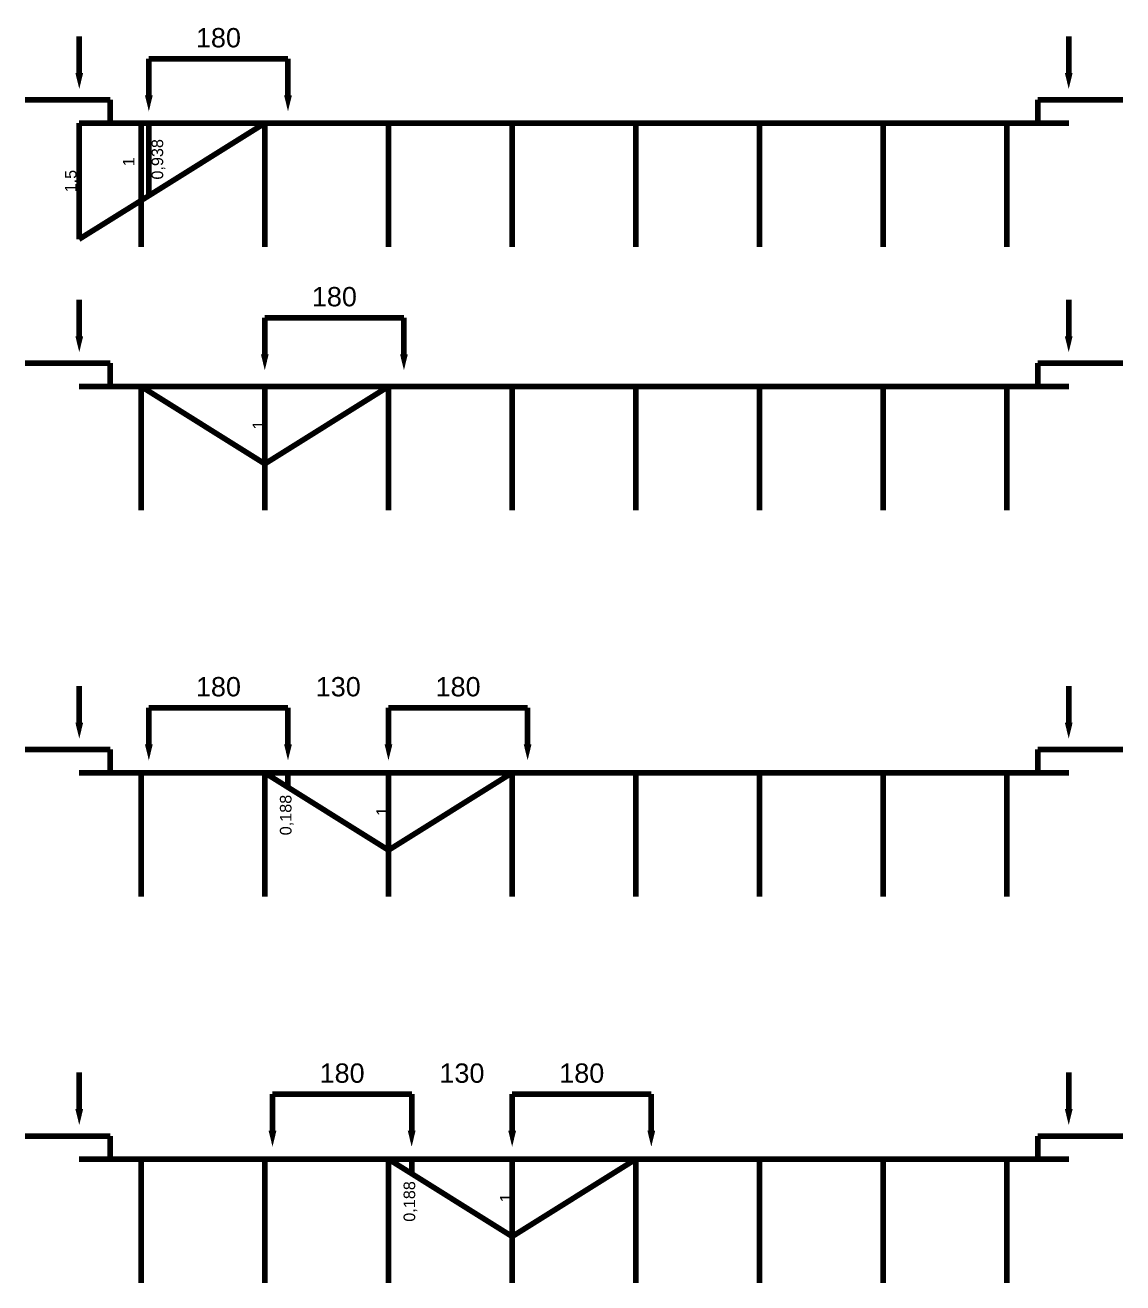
# Model space of a CAD drawing. Header units: millimetres. Extents: x -6075 to 5278, y -1947 to 2640.
# Drawn here: x 3858 to 5278, y 355 to 1982 of the extents above; entities that cross this region are included whole.
import ezdxf

# ---------------------------------------------------------------- set-up
doc = ezdxf.new("R2010")
doc.units = ezdxf.units.MM
doc.layers.add('影响线', color=7, linetype='Continuous')
doc.styles.get("Standard").update_dxf_attribs({"font": 'arial.ttf'})
doc.dimstyles.new('ISO-25-1', dxfattribs={"dimtxt": 25, "dimasz": 0, "dimexe": 2, "dimexo": 5, "dimtad": 1, "dimdec": 3, "dimlfac": 0.002, "dimdsep": 46, "dimtxsty": 'Standard', "dimblk": 'NONE', "dimcen": 2.5, "dimse1": 1, "dimse2": 1, "dimsd1": 1, "dimsd2": 1, "dimadec": 0, "dimazin": 0, "dimtfac": 1, "dimtdec": 3, "dimtmove": 0, "dimatfit": 3, "dimldrblk": 'NONE', "dimfxl": 1, "dimfxlon": 1, "dimarcsym": 0})
doc.dimstyles.new('ISO-25-2', dxfattribs={"dimtxt": 15, "dimasz": 10, "dimexe": 2, "dimexo": 5, "dimtad": 1, "dimdec": 3, "dimlfac": 0.01, "dimtxsty": 'Standard', "dimblk": 'NONE', "dimcen": 2.5, "dimse1": 1, "dimse2": 1, "dimsd1": 1, "dimsd2": 1, "dimadec": 0, "dimazin": 0, "dimtfac": 1, "dimtdec": 3, "dimtmove": 0, "dimatfit": 3, "dimldrblk": 'NONE', "dimfxl": 1, "dimfxlon": 1, "dimarcsym": 0})

# ---------------------------------------------------------------- blocks, each defined once
blk = doc.blocks.new('*D89')
at = {"layer": 'Defpoints', "color": 0, "transparency": 16777216}
for p in [(4017.9, 1938.7), (4197.9, 1952.5), (4197.9, 1938.7)]:
    blk.add_point(p, dxfattribs=at)
at = {"layer": 'Defpoints', "color": 0, "lineweight": 200, "transparency": 16777216, "insert": (4107.9, 1965.9), "char_height": 25, "attachment_point": 5}
blk.add_mtext('180', dxfattribs=at)
blk = doc.blocks.new('_None')
blk = doc.blocks.new('*D90')
at = {"layer": 'Defpoints', "color": 0, "transparency": 16777216}
for p in [(4007.9, 1855.5), (3999.9, 1755.5), (4007.9, 1755.5)]:
    blk.add_point(p, dxfattribs=at)
at = {"layer": '影响线', "color": 0, "lineweight": 200, "transparency": 16777216, "insert": (3991.8, 1805.5), "char_height": 15, "attachment_point": 5, "rotation": 90}
blk.add_mtext('1', dxfattribs=at)
blk = doc.blocks.new('*D91')
at = {"layer": 'Defpoints', "color": 0, "transparency": 16777216}
for p in [(4017.9, 1855.5), (4017.9, 1761.8), (4039.9, 1761.8)]:
    blk.add_point(p, dxfattribs=at)
at = {"layer": '影响线', "color": 0, "lineweight": 200, "transparency": 16777216, "insert": (4030.3, 1808.7), "char_height": 15, "attachment_point": 5, "rotation": 90}
blk.add_mtext('0,938', dxfattribs=at)
blk = doc.blocks.new('*D92')
at = {"layer": 'Defpoints', "color": 0, "transparency": 16777216}
for p in [(3927.9, 1855.5), (3927.9, 1705.5), (3927.9, 1705.5)]:
    blk.add_point(p, dxfattribs=at)
at = {"layer": '影响线', "color": 0, "lineweight": 200, "transparency": 16777216, "insert": (3918.2, 1780.5), "char_height": 15, "attachment_point": 5, "rotation": 90}
blk.add_mtext('1,5', dxfattribs=at)
blk = doc.blocks.new('*D93')
at = {"layer": 'Defpoints', "color": 0, "transparency": 16777216}
for p in [(4347.9, 1617.5), (4167.9, 1603.6), (4347.9, 1603.6)]:
    blk.add_point(p, dxfattribs=at)
at = {"layer": 'Defpoints', "color": 0, "lineweight": 200, "transparency": 16777216, "insert": (4257.9, 1630.8), "char_height": 25, "attachment_point": 5}
blk.add_mtext('180', dxfattribs=at)
blk = doc.blocks.new('*D94')
at = {"layer": 'Defpoints', "color": 0, "transparency": 16777216}
for p in [(4197.9, 1112.7), (4017.9, 1098.9), (4197.9, 1098.9)]:
    blk.add_point(p, dxfattribs=at)
at = {"layer": 'Defpoints', "color": 0, "lineweight": 200, "transparency": 16777216, "insert": (4107.9, 1126.1), "char_height": 25, "attachment_point": 5}
blk.add_mtext('180', dxfattribs=at)
blk = doc.blocks.new('*D95')
at = {"layer": 'Defpoints', "color": 0, "transparency": 16777216}
for p in [(4507.9, 1112.7), (4327.9, 1098.9), (4507.9, 1098.9)]:
    blk.add_point(p, dxfattribs=at)
at = {"layer": 'Defpoints', "color": 0, "lineweight": 200, "transparency": 16777216, "insert": (4417.9, 1126.1), "char_height": 25, "attachment_point": 5}
blk.add_mtext('180', dxfattribs=at)
blk = doc.blocks.new('*D96')
at = {"layer": 'Defpoints', "color": 0, "transparency": 16777216}
for p in [(4327.9, 1112.7), (4197.9, 1098.9), (4327.9, 1098.9)]:
    blk.add_point(p, dxfattribs=at)
at = {"layer": 'Defpoints', "color": 0, "lineweight": 200, "transparency": 16777216, "insert": (4262.9, 1126.1), "char_height": 25, "attachment_point": 5}
blk.add_mtext('130', dxfattribs=at)
blk = doc.blocks.new('*D97')
at = {"layer": 'Defpoints', "color": 0, "transparency": 16777216}
for p in [(4197.9, 1014.9), (4197.9, 996.1), (4206, 996.1)]:
    blk.add_point(p, dxfattribs=at)
at = {"layer": '影响线', "color": 0, "lineweight": 200, "transparency": 16777216, "insert": (4196.3, 960.2), "char_height": 15, "attachment_point": 5, "rotation": 90}
blk.add_mtext('0,188', dxfattribs=at)
blk = doc.blocks.new('*D98')
at = {"layer": 'Defpoints', "color": 0, "transparency": 16777216}
for p in [(4327.9, 1014.9), (4327.9, 914.9), (4327.9, 914.9)]:
    blk.add_point(p, dxfattribs=at)
at = {"layer": '影响线', "color": 0, "lineweight": 200, "transparency": 16777216, "insert": (4319.7, 964.9), "char_height": 15, "attachment_point": 5, "rotation": 90}
blk.add_mtext('1', dxfattribs=at)
blk = doc.blocks.new('*D99')
at = {"layer": 'Defpoints', "color": 0, "transparency": 16777216}
for p in [(4357.9, 612.7), (4177.9, 598.9), (4357.9, 598.9)]:
    blk.add_point(p, dxfattribs=at)
at = {"layer": 'Defpoints', "color": 0, "lineweight": 200, "transparency": 16777216, "insert": (4267.9, 626.1), "char_height": 25, "attachment_point": 5}
blk.add_mtext('180', dxfattribs=at)
blk = doc.blocks.new('*D100')
at = {"layer": 'Defpoints', "color": 0, "transparency": 16777216}
for p in [(4667.9, 612.7), (4487.9, 598.9), (4667.9, 598.9)]:
    blk.add_point(p, dxfattribs=at)
at = {"layer": 'Defpoints', "color": 0, "lineweight": 200, "transparency": 16777216, "insert": (4577.9, 626.1), "char_height": 25, "attachment_point": 5}
blk.add_mtext('180', dxfattribs=at)
blk = doc.blocks.new('*D101')
at = {"layer": 'Defpoints', "color": 0, "transparency": 16777216}
for p in [(4487.9, 612.7), (4357.9, 598.9), (4487.9, 598.9)]:
    blk.add_point(p, dxfattribs=at)
at = {"layer": 'Defpoints', "color": 0, "lineweight": 200, "transparency": 16777216, "insert": (4422.9, 626.1), "char_height": 25, "attachment_point": 5}
blk.add_mtext('130', dxfattribs=at)
blk = doc.blocks.new('*D102')
at = {"layer": 'Defpoints', "color": 0, "transparency": 16777216}
for p in [(4357.9, 514.9), (4357.9, 496.1), (4366, 496.1)]:
    blk.add_point(p, dxfattribs=at)
at = {"layer": '影响线', "color": 0, "lineweight": 200, "transparency": 16777216, "insert": (4356.3, 460.2), "char_height": 15, "attachment_point": 5, "rotation": 90}
blk.add_mtext('0,188', dxfattribs=at)
blk = doc.blocks.new('*D103')
at = {"layer": 'Defpoints', "color": 0, "transparency": 16777216}
for p in [(4487.9, 514.9), (4487.9, 414.9), (4487.9, 414.9)]:
    blk.add_point(p, dxfattribs=at)
at = {"layer": '影响线', "color": 0, "lineweight": 200, "transparency": 16777216, "insert": (4479.7, 464.9), "char_height": 15, "attachment_point": 5, "rotation": 90}
blk.add_mtext('1', dxfattribs=at)
blk = doc.blocks.new('*D104')
at = {"layer": 'Defpoints', "color": 0, "transparency": 16777216}
for p in [(4167.9, 1514.9), (4167.9, 1414.9), (4167.9, 1414.9)]:
    blk.add_point(p, dxfattribs=at)
at = {"layer": '影响线', "color": 0, "lineweight": 200, "transparency": 16777216, "insert": (4159.7, 1464.9), "char_height": 15, "attachment_point": 5, "rotation": 90}
blk.add_mtext('1', dxfattribs=at)

msp = doc.modelspace()

# ---------------------------------------------------------------- linework, layer by layer
at = {"layer": 'Defpoints', "lineweight": 200}
for p, q in [((3927.8831, 1920.3207), (3927.8831, 1967.5952)), ((5207.8831, 1920.3207), (5207.8831, 1967.5952)), ((4017.8831, 1891.408), (4017.8831, 1938.6824)), ((4017.8831, 1938.6824), (4197.8831, 1938.6824)), ((4197.8831, 1938.6824), (4197.8831, 1891.408)), ((3967.8831, 1885.5471), (3857.8831, 1885.5471)), ((3967.8831, 1855.5471), (3967.8831, 1885.5471)), ((5167.8831, 1855.5471), (5167.8831, 1885.5471)), ((5167.8831, 1885.5471), (5277.8831, 1885.5471)), ((3967.8831, 1855.5471), (3927.8831, 1855.5471)), ((3967.8831, 1855.5471), (5167.8831, 1855.5471)), ((3967.8831, 1855.5471), (4017.8831, 1855.5471)), ((4007.8831, 1855.5471), (4007.8831, 1695.5471)), ((4167.8831, 1855.5471), (4167.8831, 1695.5471)), ((4327.8831, 1855.5471), (4327.8831, 1695.5471)), ((4487.8831, 1855.5471), (4487.8831, 1695.5471)), ((4647.8831, 1855.5471), (4647.8831, 1695.5471)), ((4807.8831, 1855.5471), (4807.8831, 1695.5471)), ((4967.8831, 1855.5471), (4967.8831, 1695.5471)), ((5127.8831, 1855.5471), (5127.8831, 1695.5471)), ((5167.8831, 1855.5471), (5207.8831, 1855.5471)), ((3927.8831, 1579.6436), (3927.8831, 1626.918)), ((5207.8831, 1579.6436), (5207.8831, 1626.918)), ((4167.8831, 1556.349), (4167.8831, 1603.6234)), ((4167.8831, 1603.6234), (4347.8831, 1603.6234)), ((4347.8831, 1603.6234), (4347.8831, 1556.349)), ((3967.8831, 1544.8699), (3857.8831, 1544.8699)), ((3967.8831, 1514.8699), (3967.8831, 1544.8699)), ((5167.8831, 1514.8699), (5167.8831, 1544.8699)), ((5167.8831, 1544.8699), (5277.8831, 1544.8699)), ((3967.8831, 1514.8699), (3927.8831, 1514.8699)), ((3967.8831, 1514.8699), (5167.8831, 1514.8699)), ((4007.8831, 1514.8699), (4007.8831, 1354.8699)), ((4167.8831, 1514.8699), (4167.8831, 1354.8699)), ((4327.8831, 1514.8699), (4327.8831, 1354.8699)), ((4487.8831, 1514.8699), (4487.8831, 1354.8699)), ((4647.8831, 1514.8699), (4647.8831, 1354.8699)), ((4807.8831, 1514.8699), (4807.8831, 1354.8699)), ((4967.8831, 1514.8699), (4967.8831, 1354.8699)), ((5127.8831, 1514.8699), (5127.8831, 1354.8699)), ((5167.8831, 1514.8699), (5207.8831, 1514.8699)), ((3927.8831, 1079.6436), (3927.8831, 1126.918)), ((5207.8831, 1079.6436), (5207.8831, 1126.918)), ((4017.8831, 1051.5781), (4017.8831, 1098.8525)), ((4017.8831, 1098.8525), (4197.8831, 1098.8525)), ((4197.8831, 1098.8525), (4197.8831, 1051.5781)), ((4327.8831, 1051.5781), (4327.8831, 1098.8525)), ((4327.8831, 1098.8525), (4507.8831, 1098.8525)), ((4507.8831, 1098.8525), (4507.8831, 1051.5781)), ((3967.8831, 1044.8699), (3857.8831, 1044.8699)), ((3967.8831, 1014.8699), (3967.8831, 1044.8699)), ((5167.8831, 1014.8699), (5167.8831, 1044.8699)), ((5167.8831, 1044.8699), (5277.8831, 1044.8699)), ((3967.8831, 1014.8699), (3927.8831, 1014.8699)), ((3967.8831, 1014.8699), (5167.8831, 1014.8699)), ((4007.8831, 1014.8699), (4007.8831, 854.8699)), ((4167.8831, 1014.8699), (4167.8831, 854.8699)), ((4327.8831, 1014.8699), (4197.8831, 1014.8699)), ((4327.8831, 1014.8699), (4327.8831, 854.8699)), ((4487.8831, 1014.8699), (4487.8831, 854.8699)), ((4647.8831, 1014.8699), (4647.8831, 854.8699)), ((4807.8831, 1014.8699), (4807.8831, 854.8699)), ((4967.8831, 1014.8699), (4967.8831, 854.8699)), ((5127.8831, 1014.8699), (5127.8831, 854.8699)), ((5167.8831, 1014.8699), (5207.8831, 1014.8699)), ((3927.8831, 579.6436), (3927.8831, 626.918)), ((5207.8831, 579.6436), (5207.8831, 626.918)), ((4177.8831, 551.5781), (4177.8831, 598.8525)), ((4177.8831, 598.8525), (4357.8831, 598.8525)), ((4357.8831, 598.8525), (4357.8831, 551.5781)), ((4487.8831, 551.5781), (4487.8831, 598.8525)), ((4487.8831, 598.8525), (4667.8831, 598.8525)), ((4667.8831, 598.8525), (4667.8831, 551.5781)), ((3967.8831, 544.8699), (3857.8831, 544.8699)), ((3967.8831, 514.8699), (3967.8831, 544.8699)), ((5167.8831, 514.8699), (5167.8831, 544.8699)), ((5167.8831, 544.8699), (5277.8831, 544.8699)), ((3967.8831, 514.8699), (3927.8831, 514.8699)), ((3967.8831, 514.8699), (5167.8831, 514.8699)), ((4007.8831, 514.8699), (4007.8831, 354.8699)), ((4167.8831, 514.8699), (4167.8831, 354.8699)), ((4327.8831, 514.8699), (4327.8831, 354.8699)), ((4487.8831, 514.8699), (4357.8831, 514.8699)), ((4487.8831, 514.8699), (4487.8831, 354.8699)), ((4647.8831, 514.8699), (4647.8831, 354.8699)), ((4807.8831, 514.8699), (4807.8831, 354.8699)), ((4967.8831, 514.8699), (4967.8831, 354.8699)), ((5127.8831, 514.8699), (5127.8831, 354.8699)), ((5167.8831, 514.8699), (5207.8831, 514.8699))]:
    msp.add_line(p, q, dxfattribs=at)
for points in [[(3927.8831, 1920.3207, 10, 0, 0), (3927.8831, 1899.7642, 0, 0, 0)], [(5207.8831, 1920.3207, 10, 0, 0), (5207.8831, 1899.7642, 0, 0, 0)], [(4017.8831, 1891.408, 10, 0, 0), (4017.8831, 1870.8515, 0, 0, 0)], [(4197.8831, 1891.408, 10, 0, 0), (4197.8831, 1870.8515, 0, 0, 0)], [(3927.8831, 1579.6436, 10, 0, 0), (3927.8831, 1559.0871, 0, 0, 0)], [(5207.8831, 1579.6436, 10, 0, 0), (5207.8831, 1559.0871, 0, 0, 0)], [(4167.8831, 1556.349, 10, 0, 0), (4167.8831, 1535.7925, 0, 0, 0)], [(4347.8831, 1556.349, 10, 0, 0), (4347.8831, 1535.7925, 0, 0, 0)], [(3927.8831, 1079.6436, 10, 0, 0), (3927.8831, 1059.0871, 0, 0, 0)], [(5207.8831, 1079.6436, 10, 0, 0), (5207.8831, 1059.0871, 0, 0, 0)], [(4017.8831, 1051.5781, 10, 0, 0), (4017.8831, 1031.0216, 0, 0, 0)], [(4197.8831, 1051.5781, 10, 0, 0), (4197.8831, 1031.0216, 0, 0, 0)], [(4327.8831, 1051.5781, 10, 0, 0), (4327.8831, 1031.0216, 0, 0, 0)], [(4507.8831, 1051.5781, 10, 0, 0), (4507.8831, 1031.0216, 0, 0, 0)], [(3927.8831, 579.6436, 10, 0, 0), (3927.8831, 559.0871, 0, 0, 0)], [(5207.8831, 579.6436, 10, 0, 0), (5207.8831, 559.0871, 0, 0, 0)], [(4177.8831, 551.5781, 10, 0, 0), (4177.8831, 531.0216, 0, 0, 0)], [(4357.8831, 551.5781, 10, 0, 0), (4357.8831, 531.0216, 0, 0, 0)], [(4487.8831, 551.5781, 10, 0, 0), (4487.8831, 531.0216, 0, 0, 0)], [(4667.8831, 551.5781, 10, 0, 0), (4667.8831, 531.0216, 0, 0, 0)]]:
    msp.add_lwpolyline(points, format="xyseb", dxfattribs=at)
at = {"layer": '影响线', "lineweight": 200}
for p, q in [((3927.8831, 1855.5471), (3927.8831, 1705.5471)), ((4007.8831, 1855.5471), (4007.8831, 1755.5471)), ((4007.8831, 1755.5471), (4167.8831, 1855.5471)), ((4017.8831, 1855.5471), (4017.8831, 1761.7971)), ((3927.8831, 1705.5471), (4007.8831, 1755.5471)), ((4167.8831, 1414.8699), (4007.8831, 1514.8699)), ((4167.8831, 1514.8699), (4167.8831, 1414.8699)), ((4167.8831, 1414.8699), (4327.8831, 1514.8699)), ((4327.8831, 914.8699), (4167.8831, 1014.8699)), ((4197.8831, 1014.8699), (4197.8831, 996.1199)), ((4487.8831, 1014.8699), (4327.8831, 914.8699)), ((4327.8831, 1014.8699), (4327.8831, 914.8699)), ((4487.8831, 414.8699), (4327.8831, 514.8699)), ((4357.8831, 514.8699), (4357.8831, 496.1199)), ((4647.8831, 514.8699), (4487.8831, 414.8699)), ((4487.8831, 514.8699), (4487.8831, 414.8699))]:
    msp.add_line(p, q, dxfattribs=at)

# ---------------------------------------------------------------- dimensions: what is measured, and where the dimension line sits
at = {"layer": 'Defpoints', "lineweight": 200}
for base, p1, p2, text, picture, middle in [((4197.8831, 1952.5182), (4017.8831, 1938.6824), (4197.8831, 1938.6824), '180', '*D89', (4107.8831, 1965.9075)), ((4347.8831, 1617.4592), (4167.8831, 1603.6234), (4347.8831, 1603.6234), '180', '*D93', (4257.8831, 1630.8486)), ((4197.8831, 1112.6883), (4017.8831, 1098.8525), (4197.8831, 1098.8525), '180', '*D94', (4107.8831, 1126.0776)), ((4327.8831, 1112.6883), (4197.8831, 1098.8525), (4327.8831, 1098.8525), '130', '*D96', (4262.8831, 1126.0861)), ((4507.8831, 1112.6883), (4327.8831, 1098.8525), (4507.8831, 1098.8525), '180', '*D95', (4417.8831, 1126.0776)), ((4357.8831, 612.6883), (4177.8831, 598.8525), (4357.8831, 598.8525), '180', '*D99', (4267.8831, 626.0776)), ((4487.8831, 612.6883), (4357.8831, 598.8525), (4487.8831, 598.8525), '130', '*D101', (4422.8831, 626.0861)), ((4667.8831, 612.6883), (4487.8831, 598.8525), (4667.8831, 598.8525), '180', '*D100', (4577.8831, 626.0776))]:
    dim = msp.add_linear_dim(base=base, p1=p1, p2=p2, text=text, dimstyle='ISO-25-1', dxfattribs=at)
    dim.commit()
    dim.dimension.update_dxf_attribs({"geometry": picture, "text_midpoint": middle})
at = {"layer": '影响线', "lineweight": 200}
for base, p1, p2, picture, middle in [((3927.8831, 1705.5471), (3927.8831, 1855.5471), (3927.8831, 1705.5471), '*D92', (3918.2437, 1780.5471)), ((3999.916, 1755.5471), (4007.8831, 1855.5471), (4007.8831, 1755.5471), '*D90', (3991.7603, 1805.5471)), ((4039.9159725639, 1761.7970762073), (4017.8830545949, 1855.5470762073), (4017.8830545949, 1761.7970762073), '*D91', (4030.2766478708, 1808.6720762073)), ((4167.8831, 1414.8699), (4167.8831, 1514.8699), (4167.8831, 1414.8699), '*D104', (4159.7274, 1464.8699)), ((4327.8831, 914.8699), (4327.8831, 1014.8699), (4327.8831, 914.8699), '*D98', (4319.7274, 964.8699)), ((4487.8831, 414.8699), (4487.8831, 514.8699), (4487.8831, 414.8699), '*D103', (4479.7274, 464.8699))]:
    dim = msp.add_linear_dim(base=base, p1=p1, p2=p2, angle=90, dimstyle='ISO-25-2', dxfattribs=at)
    dim.commit()
    dim.dimension.update_dxf_attribs({"geometry": picture, "text_midpoint": middle})
for base, p1, p2, picture, middle in [((4205.9755656227, 996.119935001), (4197.8830545949, 1014.869935001), (4197.8830545949, 996.119935001), '*D97', (4205.9755656227, 960.170924087)), ((4365.9755656227, 496.119935001), (4357.8830545949, 514.869935001), (4357.8830545949, 496.119935001), '*D102', (4365.9755656227, 460.170924087))]:
    dim = msp.add_linear_dim(base=base, p1=p1, p2=p2, angle=90, dimstyle='ISO-25-2', dxfattribs=at)
    dim.commit()
    dim.dimension.update_dxf_attribs({"geometry": picture, "text_midpoint": middle, "dimtype": 160})

doc.saveas('drawing.dxf')
